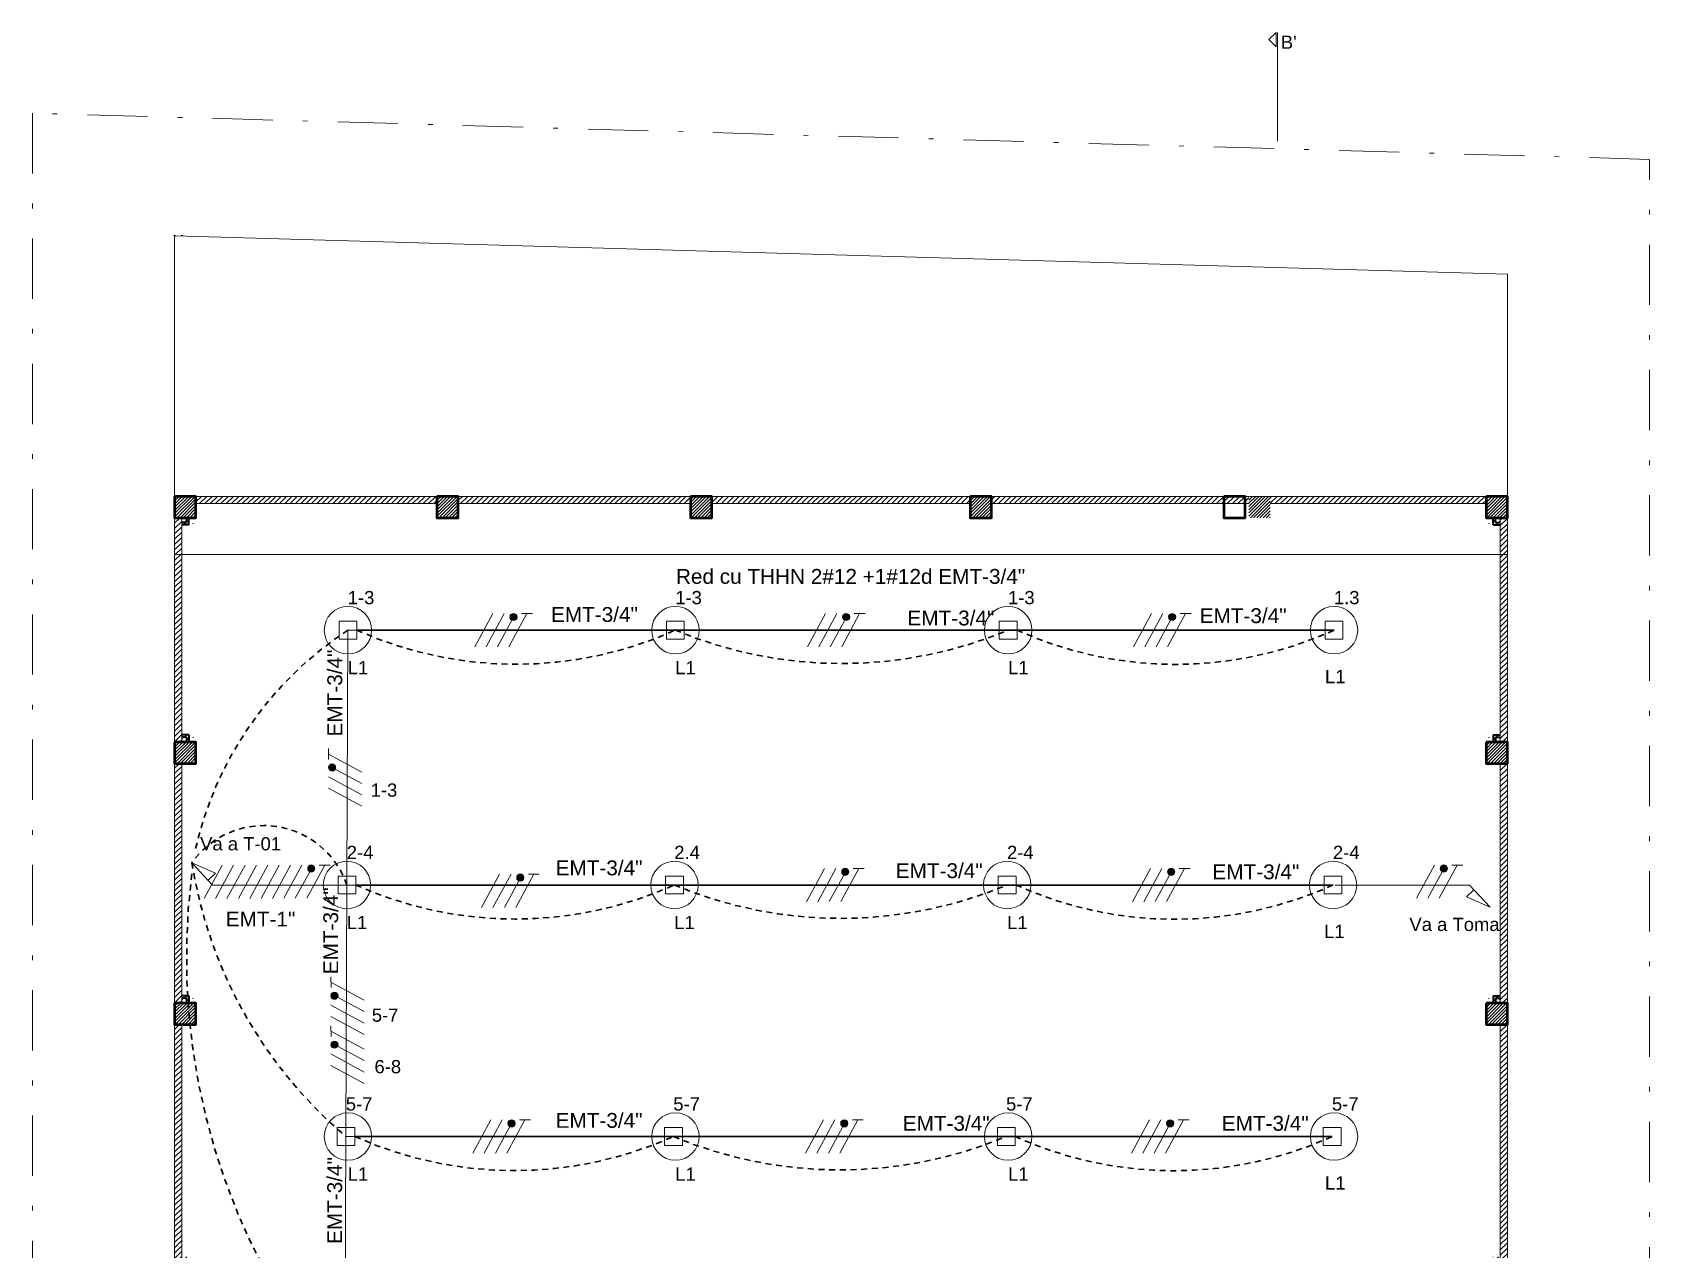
# Model space of a CAD drawing. Header units: millimetres. Extents: x 391 to 679, y 21 to 219.
# Drawn here: x 530.98 to 565.08, y 79.59 to 105.24 of the extents above; entities that cross this region are included whole.
import ezdxf

# ---------------------------------------------------------------- set-up
doc = ezdxf.new("R2010")
doc.units = ezdxf.units.MM
doc.linetypes.add('DASHDOT', pattern=[25.4, 12.7, -6.35, 0, -6.35])
doc.linetypes.add('HIDDEN2', pattern=[0.1875, 0.125, -0.0625])
doc.layers.get('0').update_dxf_attribs({"lineweight": 13})
for name, color, linetype, lineweight in [('A-AREA-IDEN', 7, 'Continuous', 9), ('Alambrado', 7, 'Continuous', 9), ('BLOQUES_ILUMINACION', 1, 'Continuous', 30), ('CONTROL', 201, 'HIDDEN2', 30), ('COTA10', 7, 'Continuous', 13), ('EST', 7, 'Continuous', 50), ('estructura', 7, 'Continuous', 9), ('linderos', 5, 'DASHDOT', 9), ('MUROS', 7, 'Continuous', 40), ('proyección 5', 7, 'Continuous', 9), ('TEXTO', 251, 'Continuous', 13), ('TEXTO_ILUMINACION', 7, 'Continuous', 9), ('TUBERIA', 1, 'Continuous', 9), ('VP', 7, 'Continuous', 25)]:
    doc.layers.add(name, color=color, linetype=linetype, lineweight=lineweight)
doc.styles.add('ARIAL', font='arial.ttf')
doc.styles.add('ROMANS', font='arial.ttf')
doc.styles.get("Standard").update_dxf_attribs({"font": 'arial.ttf'})

# ---------------------------------------------------------------- blocks, each defined once
blk = doc.blocks.new('bifas')
at = {"layer": 'Alambrado', "linetype": 'ByBlock'}
h = blk.add_hatch(color=256, dxfattribs=at)
h.dxf.hatch_style = 1
edge = h.paths.add_edge_path()
edge.add_arc((541.127, 92.917), 0.0755, 0, 360)
for points in [[(540.691, 92.99), (540.311, 92.287)], [(540.931, 92.99), (540.551, 92.288)], [(541.094, 92.849), (540.791, 92.289)], [(541.41, 92.99), (541.031, 92.29)], [(541.297, 92.989), (541.526, 92.99)]]:
    blk.add_lwpolyline(points, dxfattribs=at)
blk.add_circle((541.127, 92.917), 0.0755, dxfattribs=at)

msp = doc.modelspace()

# ---------------------------------------------------------------- hatches: boundary and pattern name
at = {"layer": 'Alambrado', "linetype": 'ByBlock'}
h = msp.add_hatch(color=256, dxfattribs=at)
h.dxf.hatch_style = 1
edge = h.paths.add_edge_path()
edge.add_arc((536.864, 87.6178), 0.0755, 0, 360)
h = msp.add_hatch(color=256, dxfattribs=at)
h.dxf.hatch_style = 1
edge = h.paths.add_edge_path()
edge.add_arc((560.7416, 87.6178), 0.0755, 0, 360)
at = {"layer": 'COTA10'}
h = msp.add_hatch(dxfattribs=at)
h.set_pattern_fill('LINE', color=256, scale=0.015, angle=45)
h.set_pattern_definition([(45, (-1008525.525913, -1041562.61), (-0.033675960454, 0.033675960454), [])])
h.paths.add_polyline_path([(533.9838, 95.4578), (533.9838, 95.0078), (534.4338, 95.0078), (534.4338, 95.4578)])
h.paths.add_polyline_path([(533.9838, 90.2828), (533.9838, 89.8328), (534.4338, 89.8328), (534.4338, 90.2828)])
h.paths.add_polyline_path([(539.5118, 95.4578), (539.5118, 95.0078), (539.9618, 95.0078), (539.9618, 95.4578)])
h.paths.add_polyline_path([(544.8588, 95.4578), (544.8588, 95.0078), (545.3088, 95.0078), (545.3088, 95.4578)])
h.paths.add_polyline_path([(550.7548, 95.4578), (550.7548, 95.0078), (551.2048, 95.0078), (551.2048, 95.4578)])
h.paths.add_polyline_path([(556.6298, 95.4578), (556.6298, 95.0078), (557.0798, 95.0078), (557.0798, 95.4578)])
h.paths.add_polyline_path([(561.6298, 95.4578), (561.6298, 95.0078), (562.0798, 95.0078), (562.0798, 95.4578)])
h.paths.add_polyline_path([(561.6298, 90.2828), (561.6298, 89.8328), (562.0798, 89.8328), (562.0798, 90.2828)])
h.paths.add_polyline_path([(561.6298, 84.7828), (561.6298, 84.3328), (562.0798, 84.3328), (562.0798, 84.7828)])
h.paths.add_polyline_path([(561.6298, 79.2828), (561.6298, 78.8328), (562.0798, 78.8328), (562.0798, 79.2828)])
h.paths.add_polyline_path([(561.6298, 73.7828), (561.6298, 73.3328), (562.0798, 73.3328), (562.0798, 73.7828)])
h.paths.add_polyline_path([(561.6298, 68.5078), (561.6298, 68.0578), (562.0798, 68.0578), (562.0798, 68.5078)])
h.paths.add_polyline_path([(556.1018, 68.5078), (556.1018, 68.0578), (556.5518, 68.0578), (556.5518, 68.5078)])
h.paths.add_polyline_path([(550.7548, 68.5078), (550.7548, 68.0578), (551.2048, 68.0578), (551.2048, 68.5078)])
h.paths.add_polyline_path([(556.1018, 73.7828), (556.1018, 73.3328), (556.5518, 73.3328), (556.5518, 73.7828)])
h.paths.add_polyline_path([(550.7548, 73.7828), (550.7548, 73.3328), (551.2048, 73.3328), (551.2048, 73.7828)])
h.paths.add_polyline_path([(544.8588, 73.7828), (544.8588, 73.3328), (545.3088, 73.3328), (545.3088, 73.7828)])
h.paths.add_polyline_path([(545.3088, 68.5078), (544.8588, 68.5078), (544.8588, 68.0578), (545.3088, 68.0578)])
h.paths.add_polyline_path([(539.5118, 68.5078), (539.5118, 68.0578), (539.9618, 68.0578), (539.9618, 68.5078)])
h.paths.add_polyline_path([(539.5118, 73.7828), (539.5118, 73.3328), (539.9618, 73.3328), (539.9618, 73.7828)])
h.paths.add_polyline_path([(533.9838, 73.7828), (533.9838, 73.3328), (534.4338, 73.3328), (534.4338, 73.7828)])
h.paths.add_polyline_path([(533.9838, 68.5078), (533.9838, 68.0578), (534.4338, 68.0578), (534.4338, 68.5078)])
h.paths.add_polyline_path([(533.9838, 79.2828), (533.9838, 78.8328), (534.4338, 78.8328), (534.4338, 79.2828)])
h.paths.add_polyline_path([(533.9838, 84.7828), (533.9838, 84.3328), (534.4338, 84.3328), (534.4338, 84.7828)])
h = msp.add_hatch(dxfattribs=at)
h.set_pattern_fill('LINE', color=256, scale=0.025, angle=45)
h.set_pattern_definition([(45, (-1008525.52591, -1041562.61), (-0.0561266007567, 0.0561266007567), [])])
h.paths.add_polyline_path([(534.1338, 95.0078), (533.9838, 95.0078), (533.9838, 90.2828), (534.1338, 90.2828)])
h.paths.add_polyline_path([(534.1338, 89.8328), (533.9838, 89.8328), (533.9838, 84.7828), (534.1338, 84.7828)])
h.paths.add_polyline_path([(534.1338, 84.3328), (533.9838, 84.3328), (533.9838, 79.2828), (534.1338, 79.2828)])
h.paths.add_polyline_path([(534.1338, 78.8328), (533.9838, 78.8328), (533.9838, 73.7828), (534.1338, 73.7828)])
h.paths.add_polyline_path([(534.1338, 73.3328), (533.9838, 73.3328), (533.9838, 69.0812), (534.1338, 69.0812)])
h.paths.add_polyline_path([(534.1338, 69.0812), (533.9838, 69.0812), (533.9838, 68.5078), (534.1338, 68.5078)])
h.paths.add_polyline_path([(534.2088, 68.6578), (534.1338, 68.6578), (534.1338, 68.6078), (534.2088, 68.6078)])
h.paths.add_polyline_path([(534.2838, 68.6578), (534.2088, 68.6578), (534.2088, 68.6078), (534.2338, 68.6078), (534.2338, 68.5078), (534.2838, 68.5078)])
h.paths.add_polyline_path([(534.2088, 73.9328), (534.1338, 73.9328), (534.1338, 73.8828), (534.2088, 73.8828)])
h.paths.add_polyline_path([(534.2838, 73.9328), (534.2088, 73.9328), (534.2088, 73.8828), (534.2338, 73.8828), (534.2338, 73.7828), (534.2838, 73.7828)])
h.paths.add_polyline_path([(534.2088, 79.4328), (534.1338, 79.4328), (534.1338, 79.3828), (534.2088, 79.3828)])
h.paths.add_polyline_path([(534.2838, 79.4328), (534.2088, 79.4328), (534.2088, 79.3828), (534.2338, 79.3828), (534.2338, 79.2828), (534.2838, 79.2828)])
h.paths.add_polyline_path([(534.2088, 84.9328), (534.1338, 84.9328), (534.1338, 84.8828), (534.2088, 84.8828)])
h.paths.add_polyline_path([(534.2838, 84.9328), (534.2088, 84.9328), (534.2088, 84.8828), (534.2338, 84.8828), (534.2338, 84.7828), (534.2838, 84.7828)])
h.paths.add_polyline_path([(534.2088, 90.4328), (534.1338, 90.4328), (534.1338, 90.3828), (534.2088, 90.3828)])
h.paths.add_polyline_path([(534.2838, 90.4328), (534.2088, 90.4328), (534.2088, 90.3828), (534.2338, 90.3828), (534.2338, 90.2828), (534.2838, 90.2828)])
h.paths.add_polyline_path([(534.2838, 95.0078), (534.2338, 95.0078), (534.2338, 94.9078), (534.2088, 94.9078), (534.2088, 94.8578), (534.2838, 94.8578)])
h.paths.add_polyline_path([(534.2088, 94.9078), (534.1338, 94.9078), (534.1338, 94.8578), (534.2088, 94.8578)])
h.paths.add_polyline_path([(544.8588, 95.4578), (539.9618, 95.4578), (539.9618, 95.3078), (544.8588, 95.3078)])
h.paths.add_polyline_path([(550.7548, 95.4578), (545.3088, 95.4578), (545.3088, 95.3078), (550.7548, 95.3078)])
h.paths.add_polyline_path([(556.3268, 95.4578), (551.2048, 95.4578), (551.2048, 95.3078), (556.3268, 95.3078)])
h.paths.add_polyline_path([(561.6298, 95.4578), (557.0798, 95.4578), (557.0798, 95.3078), (561.6298, 95.3078)])
h.paths.add_polyline_path([(556.6298, 95.4578), (556.3268, 95.4578), (556.3268, 95.3078), (556.6298, 95.3078)])
h.paths.add_polyline_path([(534.4338, 95.3078), (539.5118, 95.3078), (539.5118, 95.4578), (534.4338, 95.4578)])
h = msp.add_hatch(dxfattribs=at)
h.set_pattern_fill('LINE', color=256, scale=0.025, angle=45)
h.set_pattern_definition([(45, (-1008566.23237, -1041562.61), (-0.0561266007567, 0.0561266007567), [])])
h.paths.add_polyline_path([(561.8298, 95.0078), (561.7798, 95.0078), (561.7798, 94.8578), (561.8548, 94.8578), (561.8548, 94.9078), (561.8298, 94.9078)])
h.paths.add_polyline_path([(561.9298, 94.9078), (561.8548, 94.9078), (561.8548, 94.8578), (561.9298, 94.8578)])
h.paths.add_polyline_path([(562.0798, 95.0078), (561.9298, 95.0078), (561.9298, 90.2828), (562.0798, 90.2828)])
h.paths.add_polyline_path([(561.8298, 90.3828), (561.8548, 90.3828), (561.8548, 90.4328), (561.7798, 90.4328), (561.7798, 90.2828), (561.8298, 90.2828)])
h.paths.add_polyline_path([(561.9298, 90.4328), (561.8548, 90.4328), (561.8548, 90.3828), (561.9298, 90.3828)])
h.paths.add_polyline_path([(562.0798, 89.8328), (561.9298, 89.8328), (561.9298, 84.7828), (562.0798, 84.7828)])
h.paths.add_polyline_path([(561.8298, 84.8828), (561.8548, 84.8828), (561.8548, 84.9328), (561.7798, 84.9328), (561.7798, 84.7828), (561.8298, 84.7828)])
h.paths.add_polyline_path([(561.9298, 84.9328), (561.8548, 84.9328), (561.8548, 84.8828), (561.9298, 84.8828)])
h.paths.add_polyline_path([(562.0798, 84.3328), (561.9298, 84.3328), (561.9298, 79.2828), (562.0798, 79.2828)])
h.paths.add_polyline_path([(561.8548, 79.4328), (561.7798, 79.4328), (561.7798, 79.2828), (561.8298, 79.2828), (561.8298, 79.3828), (561.8548, 79.3828)])
h.paths.add_polyline_path([(561.9298, 79.4328), (561.8548, 79.4328), (561.8548, 79.3828), (561.9298, 79.3828)])
h.paths.add_polyline_path([(562.0798, 78.8328), (561.9298, 78.8328), (561.9298, 73.7828), (562.0798, 73.7828)])
h.paths.add_polyline_path([(561.8548, 73.9328), (561.7798, 73.9328), (561.7798, 73.7828), (561.8298, 73.7828), (561.8298, 73.8828), (561.8548, 73.8828)])
h.paths.add_polyline_path([(561.9298, 73.9328), (561.8548, 73.9328), (561.8548, 73.8828), (561.9298, 73.8828)])
h.paths.add_polyline_path([(562.0798, 73.3328), (561.9298, 73.3328), (561.9298, 69.0812), (562.0798, 69.0812)])
h.paths.add_polyline_path([(562.0798, 69.0812), (561.9298, 69.0812), (561.9298, 68.5078), (562.0798, 68.5078)])
h.paths.add_polyline_path([(561.9298, 68.6578), (561.8548, 68.6578), (561.8548, 68.6078), (561.9298, 68.6078)])
h.paths.add_polyline_path([(561.8548, 68.6578), (561.7798, 68.6578), (561.7798, 68.5078), (561.8298, 68.5078), (561.8298, 68.6078), (561.8548, 68.6078)])

# ---------------------------------------------------------------- linework, layer by layer
for p, q in [((537.8243, 92.8272), (537.4493, 92.8272)), ((537.4493, 92.8272), (537.4493, 92.4522)), ((537.4493, 92.8272), (537.4493, 92.4522)), ((537.4493, 92.4522), (537.4493, 92.8272)), ((537.8243, 92.8272), (537.4493, 92.8272)), ((537.4493, 92.8272), (537.8243, 92.8272)), ((537.4493, 92.4522), (537.4493, 92.8272)), ((537.4493, 92.8272), (537.8243, 92.8272)), ((537.8243, 92.4522), (537.8243, 92.8272)), ((537.8243, 92.4522), (537.8243, 92.8272)), ((537.8243, 92.8272), (537.8243, 92.4522)), ((537.8243, 92.8272), (537.8243, 92.4522)), ((544.7289, 92.8272), (544.3539, 92.8272)), ((544.3539, 92.8272), (544.3539, 92.4522)), ((544.3539, 92.8272), (544.3539, 92.4522)), ((544.3539, 92.4522), (544.3539, 92.8272)), ((544.7289, 92.8272), (544.3539, 92.8272)), ((544.3539, 92.8272), (544.7289, 92.8272)), ((544.3539, 92.4522), (544.3539, 92.8272)), ((544.3539, 92.8272), (544.7289, 92.8272)), ((544.7289, 92.4522), (544.7289, 92.8272)), ((544.7289, 92.4522), (544.7289, 92.8272)), ((544.7289, 92.8272), (544.7289, 92.4522)), ((544.7289, 92.8272), (544.7289, 92.4522)), ((551.7439, 92.8272), (551.3689, 92.8272)), ((551.3689, 92.8272), (551.3689, 92.4522)), ((551.3689, 92.8272), (551.3689, 92.4522)), ((551.3689, 92.4522), (551.3689, 92.8272)), ((551.7439, 92.8272), (551.3689, 92.8272)), ((551.3689, 92.8272), (551.7439, 92.8272)), ((551.3689, 92.4522), (551.3689, 92.8272)), ((551.3689, 92.8272), (551.7439, 92.8272)), ((551.7439, 92.4522), (551.7439, 92.8272)), ((551.7439, 92.4522), (551.7439, 92.8272)), ((551.7439, 92.8272), (551.7439, 92.4522)), ((551.7439, 92.8272), (551.7439, 92.4522)), ((558.6143, 92.8272), (558.2393, 92.8272)), ((558.2393, 92.8272), (558.2393, 92.4522)), ((558.2393, 92.8272), (558.2393, 92.4522)), ((558.2393, 92.4522), (558.2393, 92.8272)), ((558.6143, 92.8272), (558.2393, 92.8272)), ((558.2393, 92.8272), (558.6143, 92.8272)), ((558.2393, 92.4522), (558.2393, 92.8272)), ((558.2393, 92.8272), (558.6143, 92.8272)), ((558.6143, 92.4522), (558.6143, 92.8272)), ((558.6143, 92.4522), (558.6143, 92.8272)), ((558.6143, 92.8272), (558.6143, 92.4522)), ((558.6143, 92.8272), (558.6143, 92.4522)), ((537.4493, 92.4522), (537.8243, 92.4522)), ((537.4493, 92.4522), (537.8243, 92.4522)), ((537.8243, 92.4522), (537.4493, 92.4522)), ((537.8243, 92.4522), (537.4493, 92.4522)), ((544.3539, 92.4522), (544.7289, 92.4522)), ((544.3539, 92.4522), (544.7289, 92.4522)), ((544.7289, 92.4522), (544.3539, 92.4522)), ((544.7289, 92.4522), (544.3539, 92.4522)), ((551.3689, 92.4522), (551.7439, 92.4522)), ((551.3689, 92.4522), (551.7439, 92.4522)), ((551.7439, 92.4522), (551.3689, 92.4522)), ((551.7439, 92.4522), (551.3689, 92.4522)), ((558.2393, 92.4522), (558.6143, 92.4522)), ((558.2393, 92.4522), (558.6143, 92.4522)), ((558.6143, 92.4522), (558.2393, 92.4522)), ((558.6143, 92.4522), (558.2393, 92.4522)), ((537.8035, 87.4577), (537.4285, 87.4577)), ((537.4285, 87.4577), (537.4285, 87.0827)), ((537.4285, 87.4577), (537.4285, 87.0827)), ((537.4285, 87.0827), (537.4285, 87.4577)), ((537.8035, 87.4577), (537.4285, 87.4577)), ((537.4285, 87.4577), (537.8035, 87.4577)), ((537.4285, 87.0827), (537.4285, 87.4577)), ((537.4285, 87.4577), (537.8035, 87.4577)), ((537.8035, 87.0827), (537.8035, 87.4577)), ((537.8035, 87.0827), (537.8035, 87.4577)), ((537.8035, 87.4577), (537.8035, 87.0827)), ((537.8035, 87.4577), (537.8035, 87.0827)), ((544.7081, 87.4577), (544.3331, 87.4577)), ((544.3331, 87.4577), (544.3331, 87.0827)), ((544.3331, 87.4577), (544.3331, 87.0827)), ((544.3331, 87.0827), (544.3331, 87.4577)), ((544.7081, 87.4577), (544.3331, 87.4577)), ((544.3331, 87.4577), (544.7081, 87.4577)), ((544.3331, 87.0827), (544.3331, 87.4577)), ((544.3331, 87.4577), (544.7081, 87.4577)), ((544.7081, 87.0827), (544.7081, 87.4577)), ((544.7081, 87.0827), (544.7081, 87.4577)), ((544.7081, 87.4577), (544.7081, 87.0827)), ((544.7081, 87.4577), (544.7081, 87.0827)), ((551.7232, 87.4577), (551.3482, 87.4577)), ((551.3482, 87.4577), (551.3482, 87.0827)), ((551.3482, 87.4577), (551.3482, 87.0827)), ((551.3482, 87.0827), (551.3482, 87.4577)), ((551.7232, 87.4577), (551.3482, 87.4577)), ((551.3482, 87.4577), (551.7232, 87.4577)), ((551.3482, 87.0827), (551.3482, 87.4577)), ((551.3482, 87.4577), (551.7232, 87.4577)), ((551.7232, 87.0827), (551.7232, 87.4577)), ((551.7232, 87.0827), (551.7232, 87.4577)), ((551.7232, 87.4577), (551.7232, 87.0827)), ((551.7232, 87.4577), (551.7232, 87.0827)), ((558.5935, 87.4577), (558.2185, 87.4577)), ((558.2185, 87.4577), (558.2185, 87.0827)), ((558.2185, 87.4577), (558.2185, 87.0827)), ((558.2185, 87.0827), (558.2185, 87.4577)), ((558.5935, 87.4577), (558.2185, 87.4577)), ((558.2185, 87.4577), (558.5935, 87.4577)), ((558.2185, 87.0827), (558.2185, 87.4577)), ((558.2185, 87.4577), (558.5935, 87.4577)), ((558.5935, 87.0827), (558.5935, 87.4577)), ((558.5935, 87.0827), (558.5935, 87.4577)), ((558.5935, 87.4577), (558.5935, 87.0827)), ((558.5935, 87.4577), (558.5935, 87.0827)), ((537.4285, 87.0827), (537.8035, 87.0827)), ((537.4285, 87.0827), (537.8035, 87.0827)), ((537.8035, 87.0827), (537.4285, 87.0827)), ((537.8035, 87.0827), (537.4285, 87.0827)), ((544.3331, 87.0827), (544.7081, 87.0827)), ((544.3331, 87.0827), (544.7081, 87.0827)), ((544.7081, 87.0827), (544.3331, 87.0827)), ((544.7081, 87.0827), (544.3331, 87.0827)), ((551.3482, 87.0827), (551.7232, 87.0827)), ((551.3482, 87.0827), (551.7232, 87.0827)), ((551.7232, 87.0827), (551.3482, 87.0827)), ((551.7232, 87.0827), (551.3482, 87.0827)), ((558.2185, 87.0827), (558.5935, 87.0827)), ((558.2185, 87.0827), (558.5935, 87.0827)), ((558.5935, 87.0827), (558.2185, 87.0827)), ((558.5935, 87.0827), (558.2185, 87.0827)), ((537.7831, 82.1577), (537.4081, 82.1577)), ((537.4081, 82.1577), (537.4081, 81.7827)), ((537.4081, 82.1577), (537.4081, 81.7827)), ((537.4081, 81.7827), (537.4081, 82.1577)), ((537.7831, 82.1577), (537.4081, 82.1577)), ((537.4081, 82.1577), (537.7831, 82.1577)), ((537.4081, 81.7827), (537.4081, 82.1577)), ((537.4081, 82.1577), (537.7831, 82.1577)), ((537.7831, 81.7827), (537.7831, 82.1577)), ((537.7831, 81.7827), (537.7831, 82.1577)), ((537.7831, 82.1577), (537.7831, 81.7827)), ((537.7831, 82.1577), (537.7831, 81.7827)), ((544.6876, 82.1577), (544.3126, 82.1577)), ((544.3126, 82.1577), (544.3126, 81.7827)), ((544.3126, 82.1577), (544.3126, 81.7827)), ((544.3126, 81.7827), (544.3126, 82.1577)), ((544.6876, 82.1577), (544.3126, 82.1577)), ((544.3126, 82.1577), (544.6876, 82.1577)), ((544.3126, 81.7827), (544.3126, 82.1577)), ((544.3126, 82.1577), (544.6876, 82.1577)), ((544.6876, 81.7827), (544.6876, 82.1577)), ((544.6876, 81.7827), (544.6876, 82.1577)), ((544.6876, 82.1577), (544.6876, 81.7827)), ((544.6876, 82.1577), (544.6876, 81.7827)), ((551.7027, 82.1577), (551.3277, 82.1577)), ((551.3277, 82.1577), (551.3277, 81.7827)), ((551.3277, 82.1577), (551.3277, 81.7827)), ((551.3277, 81.7827), (551.3277, 82.1577)), ((551.7027, 82.1577), (551.3277, 82.1577)), ((551.3277, 82.1577), (551.7027, 82.1577)), ((551.3277, 81.7827), (551.3277, 82.1577)), ((551.3277, 82.1577), (551.7027, 82.1577)), ((551.7027, 81.7827), (551.7027, 82.1577)), ((551.7027, 81.7827), (551.7027, 82.1577)), ((551.7027, 82.1577), (551.7027, 81.7827)), ((551.7027, 82.1577), (551.7027, 81.7827)), ((558.5731, 82.1577), (558.1981, 82.1577)), ((558.1981, 82.1577), (558.1981, 81.7827)), ((558.1981, 82.1577), (558.1981, 81.7827)), ((558.1981, 81.7827), (558.1981, 82.1577)), ((558.5731, 82.1577), (558.1981, 82.1577)), ((558.1981, 82.1577), (558.5731, 82.1577)), ((558.1981, 81.7827), (558.1981, 82.1577)), ((558.1981, 82.1577), (558.5731, 82.1577)), ((558.5731, 81.7827), (558.5731, 82.1577)), ((558.5731, 81.7827), (558.5731, 82.1577)), ((558.5731, 82.1577), (558.5731, 81.7827)), ((558.5731, 82.1577), (558.5731, 81.7827)), ((537.4081, 81.7827), (537.7831, 81.7827)), ((537.4081, 81.7827), (537.7831, 81.7827)), ((537.7831, 81.7827), (537.4081, 81.7827)), ((537.7831, 81.7827), (537.4081, 81.7827)), ((544.3126, 81.7827), (544.6876, 81.7827)), ((544.3126, 81.7827), (544.6876, 81.7827)), ((544.6876, 81.7827), (544.3126, 81.7827)), ((544.6876, 81.7827), (544.3126, 81.7827)), ((551.3277, 81.7827), (551.7027, 81.7827)), ((551.3277, 81.7827), (551.7027, 81.7827)), ((551.7027, 81.7827), (551.3277, 81.7827)), ((551.7027, 81.7827), (551.3277, 81.7827)), ((558.1981, 81.7827), (558.5731, 81.7827)), ((558.1981, 81.7827), (558.5731, 81.7827)), ((558.5731, 81.7827), (558.1981, 81.7827)), ((558.5731, 81.7827), (558.1981, 81.7827))]:
    msp.add_line(p, q)
at = {"color": 1}
for p, q in [((537.6368, 92.6397), (538.1368, 92.6397)), ((544.5414, 92.6397), (545.0414, 92.6397)), ((551.5564, 92.6397), (552.0564, 92.6397)), ((537.616, 87.2702), (538.116, 87.2702)), ((544.5206, 87.2702), (545.0206, 87.2702)), ((551.5357, 87.2702), (552.0357, 87.2702)), ((537.5956, 81.9702), (538.0956, 81.9702)), ((544.5001, 81.9702), (545.0001, 81.9702)), ((551.5152, 81.9702), (552.0152, 81.9702))]:
    msp.add_line(p, q, dxfattribs=at)
for centre in [(537.6368, 92.6397), (544.5414, 92.6397), (551.5564, 92.6397), (558.4268, 92.6397), (537.616, 87.2702), (544.5206, 87.2702), (551.5357, 87.2702), (558.406, 87.2702), (537.6368, 81.9702), (544.5414, 81.9702), (551.5564, 81.9702), (558.4268, 81.9702)]:
    msp.add_circle(centre, 0.5)
at = {"layer": 'A-AREA-IDEN'}
for centre in [(534.1838, 94.9578), (561.8798, 94.9578), (534.1838, 90.3328), (561.8798, 90.3328), (534.1838, 84.8328), (561.8798, 84.8328)]:
    msp.add_circle(centre, 0.05, dxfattribs=at)
at = {"layer": 'Alambrado', "linetype": 'ByBlock'}
for points in [[(534.9874, 87.6852), (534.607, 86.983)], [(535.2275, 87.6862), (534.8471, 86.9839)], [(535.4676, 87.6871), (535.0872, 86.9849)], [(535.7077, 87.688), (535.3272, 86.9858)], [(535.9478, 87.6889), (535.5673, 86.9867)], [(536.1879, 87.6899), (535.8074, 86.9876)], [(536.428, 87.6908), (536.0475, 86.9886)], [(536.6681, 87.6917), (536.2876, 86.9895)], [(537.1468, 87.6909), (536.7678, 86.9913)], [(537.0339, 87.6904), (537.2626, 87.6913)], [(560.5457, 87.6917), (560.1653, 86.9895)], [(561.0244, 87.6909), (560.6454, 86.9913)], [(560.9115, 87.6904), (561.1403, 87.6913)], [(536.8309, 87.55), (536.5277, 86.9904)], [(560.7085, 87.55), (560.4053, 86.9904)]]:
    msp.add_lwpolyline(points, dxfattribs=at)
for centre in [(536.864, 87.6178), (560.7416, 87.6178)]:
    msp.add_circle(centre, 0.0755, dxfattribs=at)
at = {"layer": 'BLOQUES_ILUMINACION', "linetype": 'ByBlock'}
for points in [[(558.4268, 92.6397), (537.8243, 92.6397)], [(558.406, 87.2702), (537.8035, 87.2702)], [(558.3856, 81.9702), (537.7831, 81.9702)]]:
    msp.add_lwpolyline(points, dxfattribs=at)
at = {"layer": 'CONTROL'}
for centre, radius, start, end in [((541.7428, 86.3502), 7.5111, 123.13783, 167.71135), ((541.1828, 100.1338), 8.2123, 245.86013, 294.13987), ((548.0489, 101.0278), 9.092, 247.30753, 292.69247), ((555.0854, 100.0132), 8.0953, 245.62149, 294.37851), ((535.861, 86.6666), 1.8559, 18.97722, 144.74843), ((543.7465, 89.2361), 9.5198, 189.05479, 229.7501), ((548.2252, 85.7435), 13.991, 172.77135, 220.42919), ((541.1621, 94.7643), 8.2123, 245.86013, 294.13987), ((548.0282, 95.6583), 9.092, 247.30753, 292.69247), ((555.0646, 94.6437), 8.0953, 245.62149, 294.37851), ((541.1416, 89.4643), 8.2123, 245.86013, 294.13987), ((548.0077, 90.3584), 9.092, 247.30753, 292.69247), ((555.0442, 89.3437), 8.0953, 245.62149, 294.37851)]:
    msp.add_arc(centre, radius, start, end, dxfattribs=at)
at = {"layer": 'COTA10'}
for p, q in [((533.9838, 95.4578), (533.9838, 68.5078)), ((533.9838, 95.4578), (562.0798, 95.4578)), ((534.4338, 95.3078), (539.5118, 95.3078)), ((539.9618, 95.3078), (544.8588, 95.3078)), ((545.3088, 95.3078), (550.7548, 95.3078)), ((551.2048, 95.3078), (556.6298, 95.3078)), ((557.0798, 95.3078), (561.6298, 95.3078)), ((562.0798, 68.5078), (562.0798, 95.4578)), ((534.1338, 95.0078), (534.1338, 90.2828)), ((561.9298, 90.2828), (561.9298, 95.0078)), ((533.9838, 94.2344), (562.0798, 94.2344)), ((534.1338, 89.8328), (534.1338, 84.7828)), ((561.9298, 84.7828), (561.9298, 89.8328)), ((534.1338, 84.3328), (534.1338, 79.2828)), ((561.9298, 79.2828), (561.9298, 84.3328))]:
    msp.add_line(p, q, dxfattribs=at)
at = {"layer": 'EST'}
for points in [[(533.9838, 95.4578), (533.9838, 95.0078), (534.4338, 95.0078), (534.4338, 95.4578), (533.9838, 95.4578)], [(539.5118, 95.4578), (539.5118, 95.0078), (539.9618, 95.0078), (539.9618, 95.4578), (539.5118, 95.4578)], [(544.8588, 95.4578), (544.8588, 95.0078), (545.3088, 95.0078), (545.3088, 95.4578), (544.8588, 95.4578)], [(550.7548, 95.4578), (550.7548, 95.0078), (551.2048, 95.0078), (551.2048, 95.4578), (550.7548, 95.4578)], [(556.1018, 95.4578), (556.1018, 95.0078), (556.5518, 95.0078), (556.5518, 95.4578), (556.1018, 95.4578)], [(561.6298, 95.4578), (561.6298, 95.0078), (562.0798, 95.0078), (562.0798, 95.4578), (561.6298, 95.4578)], [(533.9838, 90.2828), (533.9838, 89.8328), (534.4338, 89.8328), (534.4338, 90.2828), (533.9838, 90.2828)], [(561.6298, 90.2828), (561.6298, 89.8328), (562.0798, 89.8328), (562.0798, 90.2828), (561.6298, 90.2828)], [(533.9838, 84.7828), (533.9838, 84.3328), (534.4338, 84.3328), (534.4338, 84.7828), (533.9838, 84.7828)], [(561.6298, 84.7828), (561.6298, 84.3328), (562.0798, 84.3328), (562.0798, 84.7828), (561.6298, 84.7828)]]:
    msp.add_lwpolyline(points, dxfattribs=at)
at = {"layer": 'estructura'}
msp.add_line((557.2331, 105.2362), (557.2331, 102.9435), dxfattribs=at)
msp.add_lwpolyline([(557.2051, 104.9316), (557.0529, 105.0839), (557.2051, 105.2362), (557.2051, 104.9316)], dxfattribs=at)
at = {"layer": 'linderos', "ltscale": 0.1}
msp.add_lwpolyline([(565.0798, 67.8119), (565.0798, 102.5598), (530.9838, 103.5332), (530.9838, 58.0578)], dxfattribs=at)
at = {"layer": 'MUROS', "ltscale": 5}
for p, q in [((533.9838, 100.9608), (533.9838, 100.9465)), ((533.9838, 100.9608), (533.9838, 100.9465)), ((534.1338, 100.9608), (534.1338, 100.9423)), ((534.1338, 100.9608), (534.1338, 100.9423)), ((534.2338, 94.9078), (534.1338, 94.9078)), ((534.2838, 94.8578), (534.1338, 94.8578)), ((534.2338, 94.9078), (534.2338, 95.0078)), ((534.2838, 94.8578), (534.2838, 95.0078)), ((561.7798, 94.8578), (561.7798, 95.0078)), ((561.7798, 94.8578), (561.9298, 94.8578)), ((561.8298, 94.9078), (561.8298, 95.0078)), ((561.8298, 94.9078), (561.9298, 94.9078)), ((534.2838, 90.4328), (534.1338, 90.4328)), ((534.2338, 90.3828), (534.1338, 90.3828)), ((534.2338, 90.3828), (534.2338, 90.2828)), ((534.2838, 90.4328), (534.2838, 90.2828)), ((561.7798, 90.4328), (561.9298, 90.4328)), ((561.7798, 90.4328), (561.7798, 90.2828)), ((561.8298, 90.3828), (561.9298, 90.3828)), ((561.8298, 90.3828), (561.8298, 90.2828)), ((534.2838, 84.9328), (534.1338, 84.9328)), ((534.2838, 84.9328), (534.2838, 84.7828)), ((561.7798, 84.9328), (561.9298, 84.9328)), ((561.7798, 84.9328), (561.7798, 84.7828)), ((534.2338, 84.8828), (534.1338, 84.8828)), ((534.2338, 84.8828), (534.2338, 84.7828)), ((561.8298, 84.8828), (561.9298, 84.8828)), ((561.8298, 84.8828), (561.8298, 84.7828))]:
    msp.add_line(p, q, dxfattribs=at)
at = {"layer": 'proyección 5'}
for p, q in [((562.0798, 100.1444), (533.9838, 100.9465)), ((533.9838, 95.4578), (533.9838, 100.9465)), ((562.0798, 95.4578), (562.0798, 100.1444))]:
    msp.add_line(p, q, dxfattribs=at)
at = {"layer": 'TUBERIA'}
for points in [[(537.6368, 92.6397), (537.5751, 76.6703)], [(537.616, 87.2702), (534.7795, 87.2702), (534.3454, 87.7378)], [(534.3454, 87.7378), (534.8479, 87.5183), (534.6874, 87.3694)], [(558.4475, 87.2702), (561.284, 87.2702), (561.7182, 86.8025)], [(561.7182, 86.8025), (561.2157, 87.022), (561.3761, 87.171)]]:
    msp.add_lwpolyline(points, dxfattribs=at)

# ---------------------------------------------------------------- block references
for p in [(0, 0), (7.0151, 0), (13.8854, 0), (0.1438, -5.4911), (6.9944, -5.3695), (13.8647, -5.3695), (-0.0412, -10.6695), (6.9739, -10.6695), (13.8442, -10.6695)]:
    msp.add_blockref('bifas', p)
at = {"rotation": 90}
for p in [(630.2196, -451.3819), (630.2693, -456.1895), (630.2693, -457.2216)]:
    msp.add_blockref('bifas', p, dxfattribs=at)

# ---------------------------------------------------------------- texts
at = {"layer": 'estructura', "style": 'ROMANS'}
msp.add_text("B'", height=0.27791, dxfattribs=at).set_placement((557.3056, 104.89))
at = {"layer": 'TEXTO', "color": 0, "linetype": 'ByBlock', "char_height": 0.2783, "attachment_point": 1, "style": 'ARIAL'}
for s, width, insert in [('1-3', 1.047188, (537.6326, 93.4653)), ('1-3', 1.047188, (544.5372, 93.4653)), ('1-3', 1.047188, (551.5523, 93.4653)), ('1.3', 1.047188, (558.4226, 93.4653)), ('L1', 1.047188, (537.6326, 91.9886)), ('L1', 1.047188, (544.5372, 91.9886)), ('L1', 1.047188, (551.5523, 91.9886)), ('L1', 1.047188, (558.2351, 91.8011)), ('1-3', 1.047188, (538.116, 89.4098)), ('Va a T-01', 1.954748, (534.5209, 88.2786)), ('2-4', 1.047188, (537.6119, 88.0958)), ('2.4', 1.047188, (544.5165, 88.0958)), ('2-4', 1.047188, (551.5315, 88.0958)), ('2-4', 1.047188, (558.4019, 88.0958)), ('L1', 1.047188, (537.6119, 86.6191)), ('L1', 1.047188, (544.5165, 86.6191)), ('L1', 1.047188, (551.5315, 86.6191)), ('L1', 1.047188, (558.2144, 86.4316)), ('Va a Toma', 1.954748, (560.015, 86.5795)), ('5-7', 1.047188, (538.1396, 84.6671)), ('6-8', 1.047188, (538.1963, 83.5817)), ('5-7', 1.047188, (537.5914, 82.7958)), ('5-7', 1.047188, (544.496, 82.7958)), ('5-7', 1.047188, (551.5111, 82.7958)), ('5-7', 1.047188, (558.3814, 82.7958)), ('L1', 1.047188, (537.6326, 81.3191)), ('L1', 1.047188, (544.5372, 81.3191)), ('L1', 1.047188, (551.5523, 81.3191)), ('L1', 1.047188, (558.2351, 81.1316))]:
    msp.add_mtext_dynamic_manual_height_columns(s, width=width, gutter_width=1, heights=[0], dxfattribs=dict(at, insert=insert))
at = {"layer": 'TEXTO_ILUMINACION', "width": 7.462762, "attachment_point": 1, "style": 'ROMANS'}
for s, insert, char_height in [('Red cu THHN 2#12 +1#12d EMT-3/4"', (544.5517, 93.9292), 0.313116), ('EMT-3/4"', (541.9174, 93.1263), 0.31312), ('EMT-3/4"', (555.5929, 93.1017), 0.31312), ('EMT-3/4"', (549.4324, 93.0526), 0.31312), ('EMT-3/4"', (542.0154, 87.7871), 0.31312), ('EMT-3/4"', (549.1869, 87.729), 0.31312), ('EMT-3/4"', (555.8629, 87.7045), 0.31312), ('EMT-1"', (535.061, 86.7095), 0.31312), ('EMT-3/4"', (542.0154, 82.4667), 0.31312), ('EMT-3/4"', (549.3342, 82.4054), 0.31312), ('EMT-3/4"', (556.0592, 82.4054), 0.31312)]:
    msp.add_mtext(s, dxfattribs=dict(at, insert=insert, char_height=char_height))
at = {"layer": 'TEXTO_ILUMINACION', "char_height": 0.31312, "width": 7.462762, "attachment_point": 1, "rotation": 90, "style": 'ROMANS'}
for insert in [(537.2029, 90.3989), (537.1179, 85.3897), (537.2007, 79.7054)]:
    msp.add_mtext('EMT-3/4"', dxfattribs=dict(at, insert=insert))
at = {"layer": 'VP', "char_height": 0.1125, "width": 19.875654}
for insert, attachment_point, rotation in [((534.348, 94.8477), 7, 360), ((561.7156, 94.8477), 9, 0), ((534.348, 90.4429), 1, 0), ((561.7156, 90.4429), 3, 360), ((534.348, 84.9429), 1, 0), ((561.7156, 84.9429), 3, 360)]:
    msp.add_mtext('-', dxfattribs=dict(at, insert=insert, attachment_point=attachment_point, rotation=rotation))

doc.saveas('drawing.dxf')
